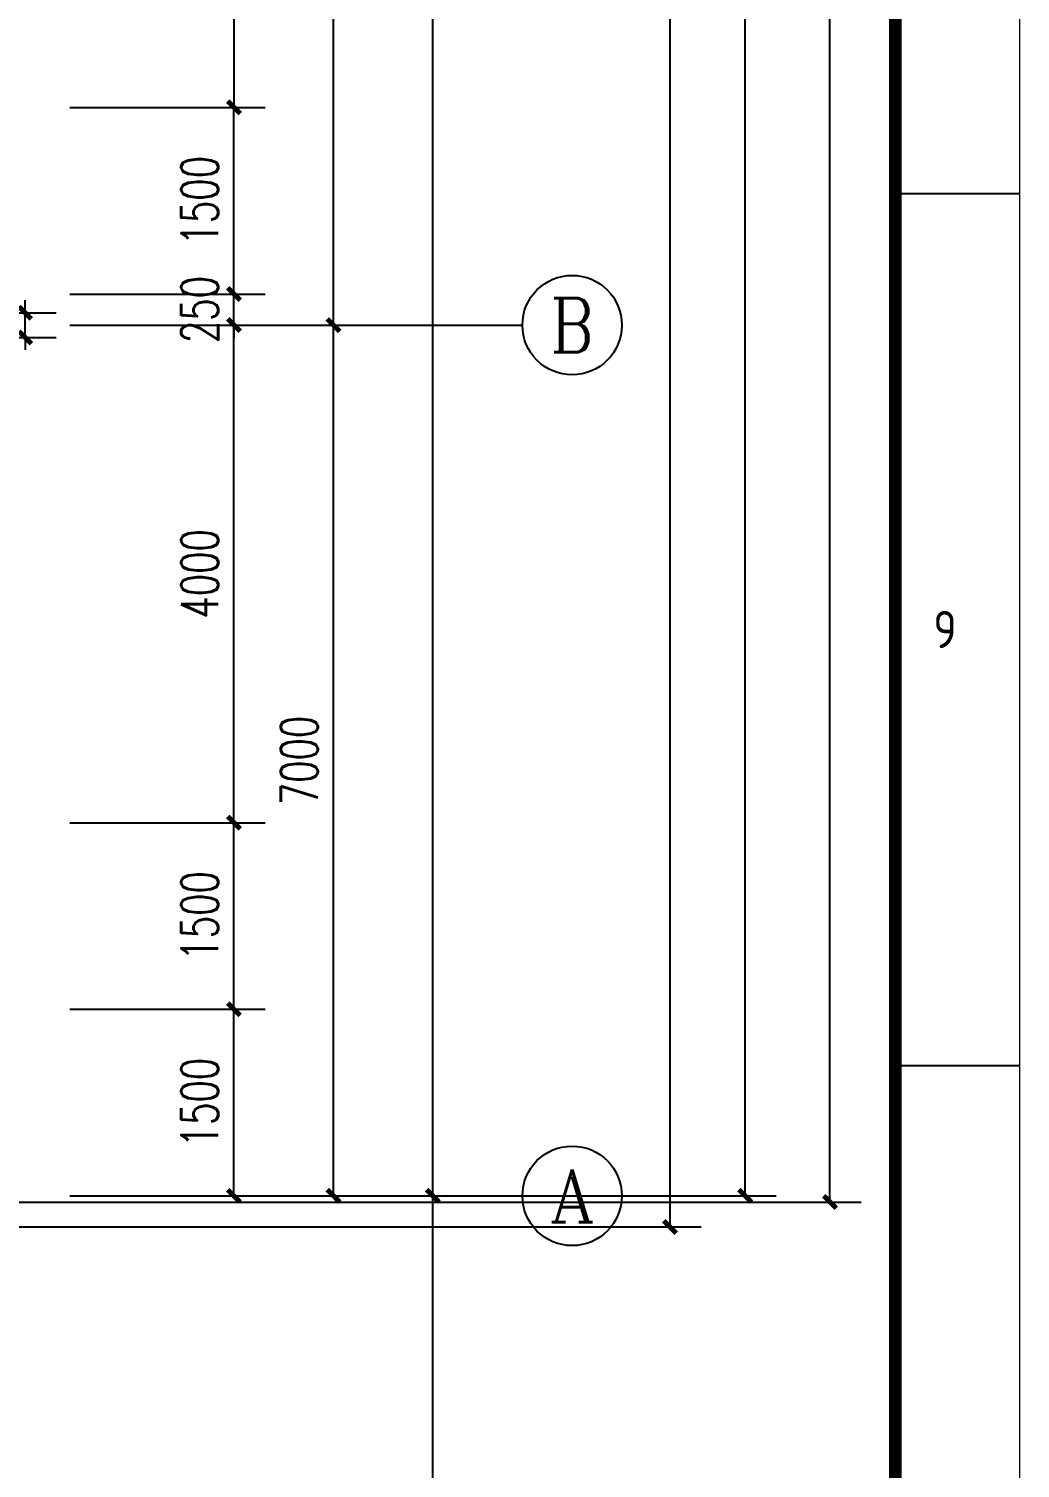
# Model space of a CAD drawing. Extents: x -59142 to 322364, y -122476 to 91021.
# Drawn here: x -7688 to 288, y 24682 to 36254 of the extents above; entities that cross this region are included whole.
import ezdxf
from ezdxf.enums import TextEntityAlignment as Align

# ---------------------------------------------------------------- set-up
doc = ezdxf.new("R2010")
doc.units = 0
doc.header["$LTSCALE"] = 1000
doc.header["$MEASUREMENT"] = 0
for name, color, linetype in [('AXIS', 3, 'Continuous'), ('AXIS_TEXT', 7, 'Continuous'), ('PUB_DIM', 3, 'Continuous')]:
    doc.layers.add(name, color=color, linetype=linetype)
doc.styles.add('_TCH_AXIS', font='COMPLEX', dxfattribs={"bigfont": 'GBCBIG'})
doc.styles.add('_TCH_DIM_T3', font='SIMPLEX', dxfattribs={"width": 0.705882, "bigfont": 'GBCBIG'})
doc.styles.add('COMPLEX', font='COMPLEX')
doc.styles.get("Standard").update_dxf_attribs({"font": 'gbenor.shx', "bigfont": 'gbcbig.shx'})
doc.styles.add('TK', font='GEDITXT.SHX', dxfattribs={"width": 0.85, "height": 3.5, "bigfont": 'DXT.SHX'})
doc.dimstyles.new('_TCH_ARCH&&100', dxfattribs={"dimtxt": 297.5, "dimasz": 100, "dimexe": 250, "dimexo": 300, "dimgap": 126.25, "dimtad": 1, "dimdec": 0, "dimzin": 0, "dimdsep": 46, "dimtxsty": '_TCH_DIM_T3', "dimblk": 'ARCHTICK', "dimcen": 0.09, "dimazin": 2, "dimtfac": 1, "dimtdec": 0, "dimtix": 1, "dimtmove": 2, "dimatfit": 3, "dimfxl": 1, "dimtolj": 1, "dimtzin": 0, "dimarcsym": 0})
doc.dimstyles.get("Standard").update_dxf_attribs({"dimscale": 100, "dimtxt": 3.5, "dimasz": 1, "dimexe": 2.5, "dimexo": 3, "dimgap": 1.5, "dimtad": 1, "dimdec": 0, "dimzin": 0, "dimdsep": 46, "dimtxsty": 'Standard', "dimblk": 'ARCHTICK', "dimcen": 0.09, "dimadec": 0, "dimazin": 0, "dimtfac": 1, "dimtdec": 0, "dimtix": 1, "dimtmove": 2, "dimatfit": 3, "dimfxl": 1, "dimtolj": 1, "dimtzin": 0, "dimarcsym": 0})

# ---------------------------------------------------------------- blocks, each defined once
blk = doc.blocks.new('GEDI_WK_A1_V')
at = {"color": 3}
for p, q in [((584, 280.33), (594, 280.33)), ((584, 210.25), (594, 210.25))]:
    blk.add_line(p, q, dxfattribs=at)
for points, const_width in [([(0, 841), (0, 0), (594, 0), (594, 841)], 0.1), ([(10, 816), (10, 10), (584, 10), (584, 816)], 1)]:
    blk.add_lwpolyline(points, close=True, dxfattribs=dict(at, const_width=const_width))
blk.add_text('9', height=3, dxfattribs=at).set_placement((588, 245.29), align=Align.MIDDLE)
blk = doc.blocks.new('A$C711966D6')
blk.add_blockref('GEDI_WK_A1_V', (0, 0))
at = {"style": 'TK', "width": 0.85}
for tag, height, p in [('PROJECTNAME', 4.75, (529, 44)), ('PHASE', 4, (571, 44)), ('DRAWINGNAME', 4.75, (539, 31))]:
    blk.add_attdef(tag, text='', height=height, dxfattribs=at).set_placement(p, align=Align.MIDDLE_CENTER)
for tag, p, height in [('APPROVE', (416, 32.75), 3.5), ('DESIGN', (461, 32.75), 3.5), ('REVIEW1', (416, 25.75), 3.5), ('DRAW', (461, 25.75), 3.5), ('REVIEW2', (416, 18.75), 3.5), ('PROPORTION', (461, 18.75), 3.5), ('DRAWINGNUMBER', (511, 18.5), 4), ('CHECK', (416, 11.75), 3.5), ('DATE', (461, 11.75), 3.5), ('VERSION', (577, 11.75), 3.5)]:
    blk.add_attdef(tag, p, '', height=height, dxfattribs=at)
blk = doc.blocks.new('是飞洒发时')
at = {"xscale": 100, "yscale": 100, "zscale": 100}
blk.add_blockref('A$C711966D6', (0, 0), dxfattribs=at)
blk = doc.blocks.new('_ArchTick')
at = {"color": 0, "linetype": 'ByBlock', "const_width": 0.4}
blk.add_lwpolyline([(-0.5, -0.5), (0.5, 0.5)], dxfattribs=at)
blk = doc.blocks.new('*D1273')
at = {"layer": 'Defpoints', "color": 0, "transparency": 16777216}
for p in [(-7658, 40872), (-6036, 40872), (-7658, 35622)]:
    blk.add_point(p, dxfattribs=at)
at = {"layer": 'PUB_DIM', "color": 0, "lineweight": -2, "transparency": 16777216}
for p, q in [((-7358, 40872), (-5786, 40872)), ((-6036, 35622), (-6036, 40872)), ((-7358, 35622), (-5786, 35622))]:
    blk.add_line(p, q, dxfattribs=at)
at = {"layer": 'PUB_DIM', "color": 0, "lineweight": -2, "transparency": 16777216, "xscale": 100, "yscale": 100, "zscale": 100}
for p, rotation in [((-6036, 40872), 90), ((-6036, 35622), 270)]:
    blk.add_blockref('_ArchTick', p, dxfattribs=dict(at, rotation=rotation))
at = {"layer": 'PUB_DIM', "color": 0, "transparency": 16777216, "insert": (-6312, 38247), "char_height": 297.5, "attachment_point": 5, "rotation": 90, "style": '_TCH_DIM_T3'}
blk.add_mtext('\\A1;5250', dxfattribs=at)
blk = doc.blocks.new('*D1274')
at = {"layer": 'Defpoints', "color": 0, "transparency": 16777216}
for p in [(-7658, 35622), (-6037, 35622), (-7658, 34122)]:
    blk.add_point(p, dxfattribs=at)
at = {"layer": 'PUB_DIM', "color": 0, "lineweight": -2, "transparency": 16777216}
for p, q in [((-7358, 35622), (-5787, 35622)), ((-6037, 34122), (-6037, 35622)), ((-7358, 34122), (-5787, 34122))]:
    blk.add_line(p, q, dxfattribs=at)
at = {"layer": 'PUB_DIM', "color": 0, "lineweight": -2, "transparency": 16777216, "xscale": 100, "yscale": 100, "zscale": 100}
for p, rotation in [((-6037, 35622), 90), ((-6037, 34122), 270)]:
    blk.add_blockref('_ArchTick', p, dxfattribs=dict(at, rotation=rotation))
at = {"layer": 'PUB_DIM', "color": 0, "transparency": 16777216, "insert": (-6312, 34872), "char_height": 297.5, "attachment_point": 5, "rotation": 90, "style": '_TCH_DIM_T3'}
blk.add_mtext('\\A1;1500', dxfattribs=at)
blk = doc.blocks.new('*D1275')
at = {"layer": 'Defpoints', "color": 0, "transparency": 16777216}
for p in [(-7658, 34122), (-6037, 34122), (-7658, 33872)]:
    blk.add_point(p, dxfattribs=at)
at = {"layer": 'PUB_DIM', "color": 0, "lineweight": -2, "transparency": 16777216}
for p, q in [((-6037, 34122), (-6037, 34222)), ((-7358, 34122), (-5787, 34122)), ((-6037, 33872), (-6037, 34122)), ((-7358, 33872), (-5787, 33872)), ((-6037, 33872), (-6037, 33772))]:
    blk.add_line(p, q, dxfattribs=at)
at = {"layer": 'PUB_DIM', "color": 0, "lineweight": -2, "transparency": 16777216, "xscale": 100, "yscale": 100, "zscale": 100}
for p, rotation in [((-6037, 34122), 270), ((-6037, 33872), 90)]:
    blk.add_blockref('_ArchTick', p, dxfattribs=dict(at, rotation=rotation))
at = {"layer": 'PUB_DIM', "color": 0, "transparency": 16777216, "insert": (-6312, 33997), "char_height": 297.5, "attachment_point": 5, "rotation": 90, "style": '_TCH_DIM_T3'}
blk.add_mtext('\\A1;250', dxfattribs=at)
blk = doc.blocks.new('*D1276')
at = {"layer": 'Defpoints', "color": 0, "transparency": 16777216}
for p in [(-7658, 33872), (-6037, 33872), (-7658, 29872)]:
    blk.add_point(p, dxfattribs=at)
at = {"layer": 'PUB_DIM', "color": 0, "lineweight": -2, "transparency": 16777216}
for p, q in [((-7358, 33872), (-5787, 33872)), ((-6037, 29872), (-6037, 33872)), ((-7358, 29872), (-5787, 29872))]:
    blk.add_line(p, q, dxfattribs=at)
at = {"layer": 'PUB_DIM', "color": 0, "lineweight": -2, "transparency": 16777216, "xscale": 100, "yscale": 100, "zscale": 100}
for p, rotation in [((-6037, 33872), 90), ((-6037, 29872), 270)]:
    blk.add_blockref('_ArchTick', p, dxfattribs=dict(at, rotation=rotation))
at = {"layer": 'PUB_DIM', "color": 0, "transparency": 16777216, "insert": (-6312, 31872), "char_height": 297.5, "attachment_point": 5, "rotation": 90, "style": '_TCH_DIM_T3'}
blk.add_mtext('\\A1;4000', dxfattribs=at)
blk = doc.blocks.new('*D1277')
at = {"layer": 'Defpoints', "color": 0, "transparency": 16777216}
for p in [(-7658, 29872), (-6037, 29872), (-7658, 28372)]:
    blk.add_point(p, dxfattribs=at)
at = {"layer": 'PUB_DIM', "color": 0, "lineweight": -2, "transparency": 16777216}
for p, q in [((-7358, 29872), (-5787, 29872)), ((-6037, 28372), (-6037, 29872)), ((-7358, 28372), (-5787, 28372))]:
    blk.add_line(p, q, dxfattribs=at)
at = {"layer": 'PUB_DIM', "color": 0, "lineweight": -2, "transparency": 16777216, "xscale": 100, "yscale": 100, "zscale": 100}
for p, rotation in [((-6037, 29872), 90), ((-6037, 28372), 270)]:
    blk.add_blockref('_ArchTick', p, dxfattribs=dict(at, rotation=rotation))
at = {"layer": 'PUB_DIM', "color": 0, "transparency": 16777216, "insert": (-6312, 29122), "char_height": 297.5, "attachment_point": 5, "rotation": 90, "style": '_TCH_DIM_T3'}
blk.add_mtext('\\A1;1500', dxfattribs=at)
blk = doc.blocks.new('*D1278')
at = {"layer": 'Defpoints', "color": 0, "transparency": 16777216}
for p in [(-7658, 28372), (-6037, 28372), (-7658, 26872)]:
    blk.add_point(p, dxfattribs=at)
at = {"layer": 'PUB_DIM', "color": 0, "lineweight": -2, "transparency": 16777216}
for p, q in [((-7358, 28372), (-5787, 28372)), ((-6037, 26872), (-6037, 28372)), ((-7358, 26872), (-5787, 26872))]:
    blk.add_line(p, q, dxfattribs=at)
at = {"layer": 'PUB_DIM', "color": 0, "lineweight": -2, "transparency": 16777216, "xscale": 100, "yscale": 100, "zscale": 100}
for p, rotation in [((-6037, 28372), 90), ((-6037, 26872), 270)]:
    blk.add_blockref('_ArchTick', p, dxfattribs=dict(at, rotation=rotation))
at = {"layer": 'PUB_DIM', "color": 0, "transparency": 16777216, "insert": (-6312, 27622), "char_height": 297.5, "attachment_point": 5, "rotation": 90, "style": '_TCH_DIM_T3'}
blk.add_mtext('\\A1;1500', dxfattribs=at)
blk = doc.blocks.new('*D1568')
at = {"layer": 'AXIS', "color": 0, "lineweight": -2, "transparency": 16777216}
for p, q in [((-6728, 33872), (-4986, 33872)), ((-5236, 26872), (-5236, 33872)), ((-6728, 26872), (-4986, 26872))]:
    blk.add_line(p, q, dxfattribs=at)
at = {"layer": 'Defpoints', "color": 0, "transparency": 16777216}
for p in [(-7028, 33872), (-5236, 33872), (-7028, 26872)]:
    blk.add_point(p, dxfattribs=at)
at = {"layer": 'AXIS', "color": 0, "lineweight": -2, "transparency": 16777216, "xscale": 100, "yscale": 100, "zscale": 100}
for p, rotation in [((-5236, 33872), 90), ((-5236, 26872), 270)]:
    blk.add_blockref('_ArchTick', p, dxfattribs=dict(at, rotation=rotation))
at = {"layer": 'AXIS', "color": 0, "transparency": 16777216, "insert": (-5512, 30372), "char_height": 297.5, "attachment_point": 5, "rotation": 90, "style": '_TCH_DIM_T3'}
blk.add_mtext('\\A1;7000', dxfattribs=at)
blk = doc.blocks.new('*D1569')
at = {"layer": 'AXIS', "color": 0, "lineweight": -2, "transparency": 16777216}
for p, q in [((-6728, 40872), (-4987, 40872)), ((-5237, 33872), (-5237, 40872)), ((-6728, 33872), (-4987, 33872))]:
    blk.add_line(p, q, dxfattribs=at)
at = {"layer": 'Defpoints', "color": 0, "transparency": 16777216}
for p in [(-7028, 40872), (-5237, 40872), (-7028, 33872)]:
    blk.add_point(p, dxfattribs=at)
at = {"layer": 'AXIS', "color": 0, "lineweight": -2, "transparency": 16777216, "xscale": 100, "yscale": 100, "zscale": 100}
for p, rotation in [((-5237, 40872), 90), ((-5237, 33872), 270)]:
    blk.add_blockref('_ArchTick', p, dxfattribs=dict(at, rotation=rotation))
at = {"layer": 'AXIS', "color": 0, "transparency": 16777216, "insert": (-5512, 37372), "char_height": 297.5, "attachment_point": 5, "rotation": 90, "style": '_TCH_DIM_T3'}
blk.add_mtext('\\A1;7000', dxfattribs=at)
blk = doc.blocks.new('*D1576')
at = {"layer": 'AXIS', "color": 0, "lineweight": -2, "transparency": 16777216}
for p, q in [((-6728, 26872), (-4187, 26872)), ((-4437, 21372), (-4437, 26872)), ((-6728, 21372), (-4187, 21372))]:
    blk.add_line(p, q, dxfattribs=at)
at = {"layer": 'Defpoints', "color": 0, "transparency": 16777216}
for p in [(-7028, 26872), (-4437, 26872), (-7028, 21372)]:
    blk.add_point(p, dxfattribs=at)
at = {"layer": 'AXIS', "color": 0, "lineweight": -2, "transparency": 16777216, "xscale": 100, "yscale": 100, "zscale": 100}
for p, rotation in [((-4437, 26872), 90), ((-4437, 21372), 270)]:
    blk.add_blockref('_ArchTick', p, dxfattribs=dict(at, rotation=rotation))
at = {"layer": 'AXIS', "color": 0, "transparency": 16777216, "insert": (-4712, 24122), "char_height": 297.5, "attachment_point": 5, "rotation": 90, "style": '_TCH_DIM_T3'}
blk.add_mtext('\\A1;5500', dxfattribs=at)
blk = doc.blocks.new('*D1577')
at = {"layer": 'AXIS', "color": 0, "lineweight": -2, "transparency": 16777216}
for p, q in [((-6728, 81372), (-4187, 81372)), ((-4437, 26872), (-4437, 81372)), ((-6728, 26872), (-4187, 26872))]:
    blk.add_line(p, q, dxfattribs=at)
at = {"layer": 'Defpoints', "color": 0, "transparency": 16777216}
for p in [(-7028, 81372), (-4437, 81372), (-7028, 26872)]:
    blk.add_point(p, dxfattribs=at)
at = {"layer": 'AXIS', "color": 0, "lineweight": -2, "transparency": 16777216, "xscale": 100, "yscale": 100, "zscale": 100}
for p, rotation in [((-4437, 81372), 90), ((-4437, 26872), 270)]:
    blk.add_blockref('_ArchTick', p, dxfattribs=dict(at, rotation=rotation))
at = {"layer": 'AXIS', "color": 0, "transparency": 16777216, "insert": (-4712, 54122), "char_height": 297.5, "attachment_point": 5, "rotation": 90, "style": '_TCH_DIM_T3'}
blk.add_mtext('\\A1;54500', dxfattribs=at)
blk = doc.blocks.new('_AXISO')
blk.add_circle((0, 0), 0.5)
at = {"layer": 'AXIS_TEXT', "style": 'COMPLEX', "width": 1.041667}
blk.add_attdef('A', text='', height=0.56, dxfattribs=at).set_placement((-0.25, -0.28), (0.25, -0.28), align=Align.FIT)
blk = doc.blocks.new('*D1598')
at = {"color": 0, "lineweight": -2, "transparency": 16777216}
for p, q in [((-3887, 81372), (-1675, 81372)), ((-1925, 26872), (-1925, 81372)), ((-3887, 26872), (-1675, 26872))]:
    blk.add_line(p, q, dxfattribs=at)
at = {"layer": 'Defpoints', "color": 0, "transparency": 16777216}
for p in [(-4187, 81372), (-1925, 81372), (-4187, 26872)]:
    blk.add_point(p, dxfattribs=at)
at = {"color": 0, "lineweight": -2, "transparency": 16777216, "xscale": 100, "yscale": 100, "zscale": 100}
for p, rotation in [((-1925, 81372), 90), ((-1925, 26872), 270)]:
    blk.add_blockref('_ArchTick', p, dxfattribs=dict(at, rotation=rotation))
at = {"color": 0, "transparency": 16777216, "insert": (-2250, 54122), "char_height": 350, "attachment_point": 5, "rotation": 90}
blk.add_mtext('\\A1;54500', dxfattribs=at)
blk = doc.blocks.new('*D1606')
at = {"color": 0, "lineweight": -2, "transparency": 16777216}
for p, q in [((-7717, 33972), (-7717, 34072)), ((-9834, 33972), (-7467, 33972)), ((-7717, 33772), (-7717, 33972)), ((-9834, 33772), (-7467, 33772)), ((-7717, 33772), (-7717, 33672))]:
    blk.add_line(p, q, dxfattribs=at)
at = {"layer": 'Defpoints', "color": 0, "transparency": 16777216}
for p in [(-10134, 33972), (-7717, 33972), (-10134, 33772)]:
    blk.add_point(p, dxfattribs=at)
at = {"color": 0, "lineweight": -2, "transparency": 16777216, "xscale": 100, "yscale": 100, "zscale": 100}
for p, rotation in [((-7717, 33972), 270), ((-7717, 33772), 90)]:
    blk.add_blockref('_ArchTick', p, dxfattribs=dict(at, rotation=rotation))
at = {"color": 0, "transparency": 16777216, "insert": (-8042, 33872), "char_height": 350, "attachment_point": 5, "rotation": 90}
blk.add_mtext('\\A1;200', dxfattribs=at)
blk = doc.blocks.new('*D1610')
at = {"color": 0, "lineweight": -2, "transparency": 16777216}
for p, q in [((-9684, 81622), (-2279, 81622)), ((-2529, 26622), (-2529, 81622)), ((-9684, 26622), (-2279, 26622))]:
    blk.add_line(p, q, dxfattribs=at)
at = {"layer": 'Defpoints', "color": 0, "transparency": 16777216}
for p in [(-9984, 81622), (-2529, 81622), (-9984, 26622)]:
    blk.add_point(p, dxfattribs=at)
at = {"color": 0, "lineweight": -2, "transparency": 16777216, "xscale": 100, "yscale": 100, "zscale": 100}
for p, rotation in [((-2529, 81622), 90), ((-2529, 26622), 270)]:
    blk.add_blockref('_ArchTick', p, dxfattribs=dict(at, rotation=rotation))
at = {"color": 0, "transparency": 16777216, "insert": (-2854, 54122), "char_height": 350, "attachment_point": 5, "rotation": 90}
blk.add_mtext('\\A1;55000', dxfattribs=at)
blk = doc.blocks.new('*D1611')
at = {"color": 0, "lineweight": -2, "transparency": 16777216}
for p, q in [((-9884, 81422), (-993, 81422)), ((-1243, 26822), (-1243, 81422)), ((-9884, 26822), (-993, 26822))]:
    blk.add_line(p, q, dxfattribs=at)
at = {"layer": 'Defpoints', "color": 0, "transparency": 16777216}
for p in [(-10184, 81422), (-1243, 81422), (-10184, 26822)]:
    blk.add_point(p, dxfattribs=at)
at = {"color": 0, "lineweight": -2, "transparency": 16777216, "xscale": 100, "yscale": 100, "zscale": 100}
for p, rotation in [((-1243, 81422), 90), ((-1243, 26822), 270)]:
    blk.add_blockref('_ArchTick', p, dxfattribs=dict(at, rotation=rotation))
at = {"color": 0, "transparency": 16777216, "insert": (-1568, 54122), "char_height": 350, "attachment_point": 5, "rotation": 90}
blk.add_mtext('\\A1;54600', dxfattribs=at)

msp = doc.modelspace()

# ---------------------------------------------------------------- linework, layer by layer
at = {"layer": 'AXIS'}
for p, q in [((-7358.4, 33872.1), (-3716.8, 33872.1)), ((-7358.4, 26872.1), (-3716.8, 26872.1))]:
    msp.add_line(p, q, dxfattribs=at)

# ---------------------------------------------------------------- block references
msp.add_blockref('是飞洒发时', (-59117.5, 6896))
ref = msp.add_blockref('_AXISO', (-3316.8, 33872.1), dxfattribs=dict(at, xscale=800, yscale=800, zscale=800))
ref.add_attrib('A', 'B', dxfattribs={"layer": 'AXIS_TEXT', "height": 435.3, "style": '_TCH_AXIS'}).set_placement((-3492.9, 33654.4), (-3140.6, 33654.4), align=Align.FIT)
ref = msp.add_blockref('_AXISO', (-3316.8, 26872.1), dxfattribs=dict(at, xscale=800, yscale=800, zscale=800))
ref.add_attrib('A', 'A', dxfattribs={"layer": 'AXIS_TEXT', "height": 425.2, "style": '_TCH_AXIS'}).set_placement((-3499, 26659.5), (-3134.5, 26659.5), align=Align.FIT)

# ---------------------------------------------------------------- dimensions: what is measured, and where the dimension line sits
for base, p1, p2, angle, picture, middle in [((-2529, 81622.1), (-9984.3, 26622.1), (-9984.3, 81622.1), 90, '*D1610', (-2854, 54122.1)), ((-1243, 81422.1), (-10184.3, 26822.1), (-10184.3, 81422.1), 90, '*D1611', (-1568, 54122.1)), ((-1925, 81372.1), (-4186.5, 26872.1), (-4186.5, 81372.1), 90, '*D1598', (-2250, 54122.1)), ((-7716.7, 33972.1), (-10134.3, 33772.1), (-10134.3, 33972.1), 270, '*D1606', (-8041.7, 33872.1))]:
    dim = msp.add_linear_dim(base=base, p1=p1, p2=p2, angle=angle, dimstyle='Standard', override={"dimarcsym": 1})
    dim.commit()
    dim.dimension.update_dxf_attribs({"geometry": picture, "text_midpoint": middle})
for p1, p2, distance, picture, middle in [((-7027.7, 26872.1), (-7027.7, 81372.1), -2591.2, '*D1577', (-4711.5, 54122.1)), ((-7027.7, 33872.1), (-7027.7, 40872.1), -1791.2, '*D1569', (-5511.5, 37372.1)), ((-7027.7, 26872.1), (-7027.7, 33872.1), -1791.2, '*D1568', (-5511.5, 30372.1)), ((-7027.7, 21372.1), (-7027.7, 26872.1), -2591.2, '*D1576', (-4711.5, 24122.1))]:
    dim = msp.add_aligned_dim(p1=p1, p2=p2, distance=distance, dimstyle='_TCH_ARCH&&100', dxfattribs=at)
    dim.commit()
    dim.dimension.update_dxf_attribs({"geometry": picture, "text_midpoint": middle})
at = {"layer": 'PUB_DIM'}
for p1, p2, picture, middle in [((-7658.4, 35622.1), (-7658.4, 40872.1), '*D1273', (-6311.5, 38247.1)), ((-7658.4, 34122.1), (-7658.4, 35622.1), '*D1274', (-6311.5, 34872.1)), ((-7658.4, 33872.1), (-7658.4, 34122.1), '*D1275', (-6311.5, 33997.1)), ((-7658.4, 29872.1), (-7658.4, 33872.1), '*D1276', (-6311.5, 31872.1)), ((-7658.4, 28372.1), (-7658.4, 29872.1), '*D1277', (-6311.5, 29122.1)), ((-7658.4, 26872.1), (-7658.4, 28372.1), '*D1278', (-6311.5, 27622.1))]:
    dim = msp.add_aligned_dim(p1=p1, p2=p2, distance=-1621.9, dimstyle='_TCH_ARCH&&100', dxfattribs=at)
    dim.commit()
    dim.dimension.update_dxf_attribs({"geometry": picture, "text_midpoint": middle})

doc.saveas('drawing.dxf')
